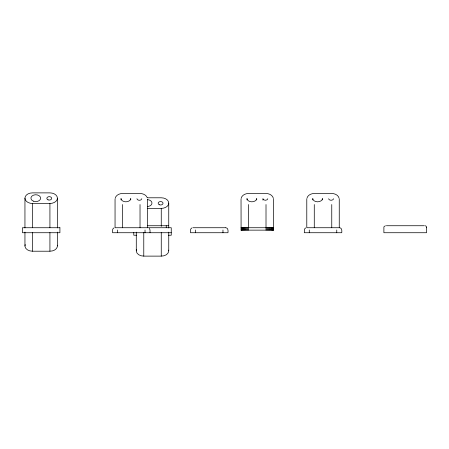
<?xml version="1.0" encoding="UTF-8"?>
<svg xmlns="http://www.w3.org/2000/svg" width="449" height="449" viewBox="0 0 449 449"><rect width="100%" height="100%" fill="white"/><g stroke="black" fill="none" stroke-linecap="round" stroke-linejoin="round"><path stroke-width="0.67" d="M141.794 198.722C141.283 201.163 136.844 200.422 136.945 198.722M267.778 198.722L267.144 199.777L265.348 200.288L263.552 199.777L262.923 198.722L262.923 200.097M333.528 198.722C333.444 200.821 328.539 200.675 328.679 198.722M115.118 198.548C115.73 195.192 119.423 193.452 122.56 193.502L140.015 193.502C142.833 193.491 145.964 194.776 147.154 197.481M241.096 198.548C241.714 195.192 245.401 193.452 248.538 193.502L265.993 193.502C269.131 193.452 272.824 195.192 273.435 198.548M306.852 198.548C307.464 195.192 311.151 193.452 314.294 193.502L331.749 193.502C334.887 193.452 338.574 195.192 339.191 198.548M383.968 226.756L385.388 225.735M113.945 227.907L112.727 229.125L112.553 232.728L171.249 232.728M191.886 227.907L190.668 229.125L190.499 232.728L227.963 232.728C228.159 230.915 228.26 227.823 225.712 227.733M305.674 227.907L304.461 229.125L304.287 232.728L341.751 232.728C341.953 230.915 342.048 227.823 339.506 227.733M147.272 197.79L161.258 197.79A7.493 5.298 0 0 1 168.751 203.088L168.751 227.991M24.948 198.177A7.493 5.298 0 0 0 32.44 203.476L49.923 203.476A7.493 5.298 0 0 0 57.416 198.177A7.493 5.298 0 0 0 49.923 192.879L32.44 192.879A7.493 5.298 0 0 0 24.948 198.177L24.948 227.929M147.272 208.387L161.258 208.387A7.493 5.298 0 0 0 168.751 203.088M147.71 225.735L168.751 225.735M386.387 225.735L424.052 225.735M424.866 225.735L425.882 225.987L426.471 226.756M147.659 227.733L171.249 227.733L171.249 235.231L168.476 235.231M192.896 227.733L225.566 227.733M241.034 227.733L273.503 227.733L273.435 230.135L241.034 230.135M136.558 235.231L133.785 235.231L133.785 232.503M25.2 244.542A7.493 5.298 0 0 0 32.44 251.21L49.923 251.21A7.493 5.298 0 0 0 57.354 245.221M136.535 249.448A7.493 5.298 0 0 0 143.775 256.121L161.258 256.121A7.493 5.298 0 0 0 168.689 250.127M149.36 228.395L150.022 229.983L150.022 232.728M426.544 227.233L426.55 232.728L383.889 232.728L383.889 227.233M426.443 227.233L426.511 227.733M426.337 227.233L426.393 227.733M339.253 199.238L339.253 227.733L306.785 227.733L306.785 199.238M336.756 229.983L336.756 232.728M331.76 204.536L331.76 227.733M322.461 199.912L322.461 198.531L322.158 199.67L321.175 200.765L319.452 201.567L317.611 201.82L315.77 201.567L314.047 200.765L313.065 199.67L312.762 198.531L312.762 199.912M314.278 204.536L314.278 227.733M309.282 229.983L309.282 232.728M273.503 199.238L273.503 230.135M273.245 227.733L273.245 230.135M272.93 227.733L272.93 230.135M272.498 227.733L272.498 230.135M271.954 227.733L271.954 230.135M271.308 227.733L271.308 230.135M270.567 227.733L270.567 230.135M269.754 227.733L269.754 230.135M268.878 227.733L268.878 230.135M267.946 227.733L267.946 230.135M266.987 227.733L266.987 230.135M266.01 204.536L266.01 230.135M256.71 199.912L256.71 198.531L256.407 199.67L255.425 200.765L253.696 201.567L251.861 201.82L250.02 201.567L248.297 200.765L247.315 199.67L247.006 198.531L247.006 199.912M248.527 204.536L248.527 230.135M247.545 227.733L247.545 230.135M246.585 227.733L246.585 230.135M245.659 227.733L245.659 230.135M244.778 227.733L244.778 230.135M243.964 227.733L243.964 230.135M243.229 227.733L243.229 230.135M242.583 227.733L242.583 230.135M242.039 227.733L242.039 230.135M241.601 227.733L241.601 230.135M241.287 227.733L241.287 230.135M241.034 199.238L241.096 230.135M222.968 229.983L222.968 232.728M195.495 229.983L195.495 232.728M168.751 232.144L168.751 250.823M166.253 225.735L166.253 227.66M161.258 208.387L161.258 226.369M161.258 232.599L161.258 256.121M147.525 199.238L147.525 227.733L115.051 227.733L115.051 199.238M145.027 229.983L145.027 232.728M143.775 232.599L143.775 256.121M140.026 204.536L140.026 227.733M136.283 232.144L136.283 250.823M130.732 199.912L130.732 198.531L130.423 199.67L129.441 200.765L127.718 201.567L125.877 201.82L124.042 201.567L122.313 200.765L121.331 199.67L121.028 198.531L121.028 199.912M122.543 204.536L122.543 227.733M117.548 229.983L117.548 232.728M57.416 198.177L57.416 227.929M57.416 232.077L57.416 245.912M49.923 203.476L49.923 227.694M49.923 232.531L49.923 251.21M32.44 203.476L32.44 227.694M32.44 232.531L32.44 251.21M24.948 232.077L24.948 245.912M147.412 199.665A4.849 3.429 0 0 1 151.958 203.088A4.849 3.429 0 0 1 147.412 206.512M59.913 227.733L22.45 227.733L22.45 232.728L59.913 232.728L59.913 227.733M33.349 201.152A4.849 3.429 0 0 0 40.623 198.177A4.849 3.429 0 0 0 33.349 195.208A4.849 3.429 0 0 0 33.349 201.152M48.054 199.85A2.425 1.717 0 0 0 51.691 198.368A2.425 1.717 0 0 0 48.054 196.881A2.425 1.717 0 0 0 48.054 199.85M159.389 204.761A2.425 1.717 0 0 0 163.026 203.274A2.425 1.717 0 0 0 159.389 201.786A2.425 1.717 0 0 0 159.389 204.761"/></g></svg>
